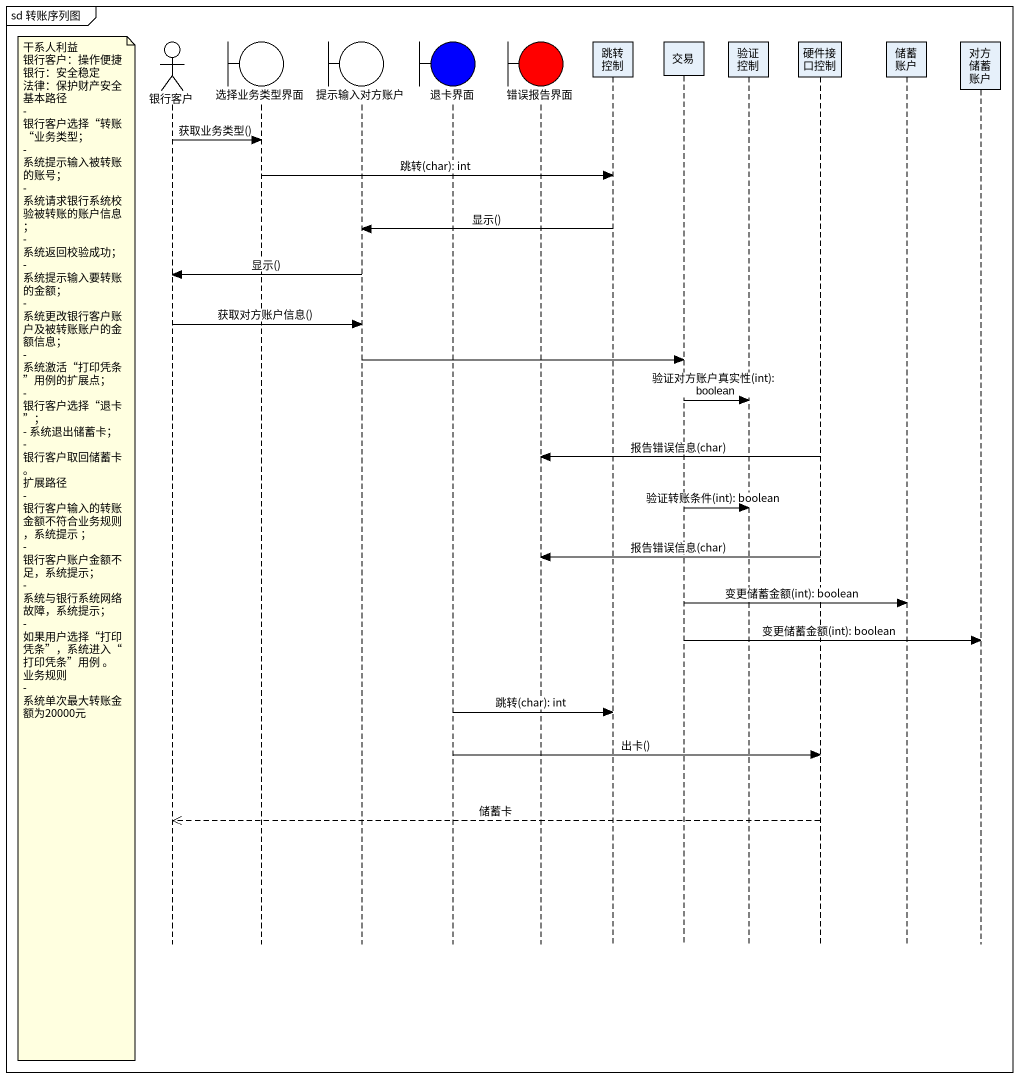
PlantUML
@startuml
mainframe sd 转账序列图
hide footbox
actor 银行客户
boundary 选择业务类型界面
boundary 提示输入对方账户
boundary 退卡界面 #0000FF
boundary 错误报告界面 #FF0000
participant 跳转控制
participant 交易
participant 验证控制
participant 硬件接口控制
participant 储蓄账户
participant 对方储蓄账户

银行客户 -> 选择业务类型界面 : 获取业务类型()
选择业务类型界面 -> 跳转控制 : 跳转(char): int
跳转控制 -> 提示输入对方账户 : 显示()
提示输入对方账户 -> 银行客户 : 显示()
银行客户 -> 提示输入对方账户 : 获取对方账户信息()
提示输入对方账户 -> 交易
交易 -> 验证控制 : 验证对方账户真实性(int): boolean
硬件接口控制 -> 错误报告界面 : 报告错误信息(char)
交易 -> 验证控制 : 验证转账条件(int): boolean
note left of 银行客户
  干系人利益
  银行客户：操作便捷
  银行：安全稳定
  法律：保护财产安全
  基本路径
  - 银行客户选择“转账“业务类型；
  - 系统提示输入被转账的账号；
  - 系统请求银行系统校验被转账的账户信息；
  - 系统返回校验成功；
  - 系统提示输入要转账的金额；
  - 系统更改银行客户账户及被转账账户的金额信息；
  - 系统激活“打印凭条”用例的扩展点；
  - 银行客户选择“退卡”；
  - 系统退出储蓄卡；
  - 银行客户取回储蓄卡。
  扩展路径
  - 银行客户输入的转账金额不符合业务规则，系统提示 ；
  - 银行客户账户金额不足，系统提示；
  - 系统与银行系统网络故障，系统提示；
  - 如果用户选择“打印凭条”，系统进入“打印凭条”用例 。
  业务规则
  - 系统单次最大转账金额为20000元
end note
硬件接口控制 -> 错误报告界面 : 报告错误信息(char)
交易 -> 储蓄账户 : 变更储蓄金额(int): boolean
交易 -> 对方储蓄账户 : 变更储蓄金额(int): boolean
退卡界面 -> 跳转控制 : 跳转(char): int
退卡界面 -> 硬件接口控制 : 出卡()
硬件接口控制 -->> 银行客户 : 储蓄卡
@enduml
